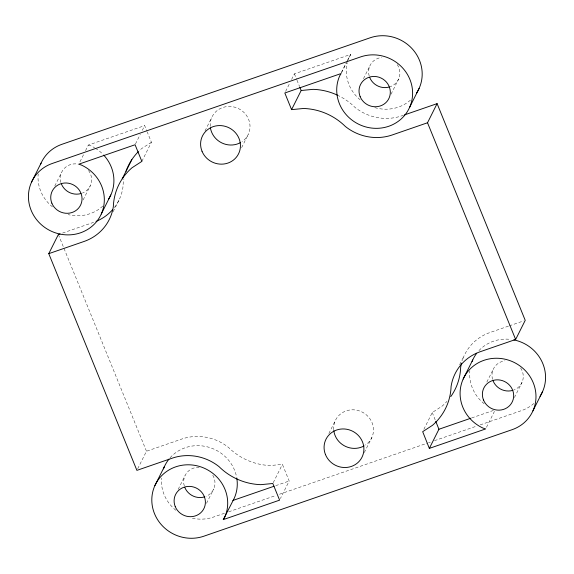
<?xml version="1.0" encoding="UTF-8"?>
<svg xmlns="http://www.w3.org/2000/svg" width="574" height="574" viewBox="0 0 574 574"><rect width="100%" height="100%" fill="white"/><g stroke="black" fill="none" stroke-linecap="round" stroke-linejoin="round"><path stroke-width="0.43" stroke-dasharray="2.87 2.15" d="M54.788 185.998L61.576 172.444M79.951 161.818L83.94 153.839M85.54 150.653L88.331 145.071L144.662 125.606L146.915 131.152M83.165 199.917L90.355 185.567M135.478 143.945L140.271 134.373M142.266 130.391L144.662 125.606M113.178 211.648L119.564 198.891M141.85 161.387L151.428 142.252L147.238 131.948M205.004 130.937L211.792 117.383M241.632 147.64L248.42 134.086M285.615 91.395L290.006 82.627M291.606 79.434L294.397 73.852L350.728 54.386L348.332 59.172M137.695 468.779L146.478 451.236L181.714 439.06A47.929 45.425 26.6 0 1 228.66 447.548A59.395 56.295 26.6 0 0 270.411 465.521L282.415 464.366L289.181 481.012L280.399 498.548M341.379 72.503L346.969 61.339M347.37 60.543L350.728 54.386M341.544 72.726L346.337 63.154M363.471 78.66L369.857 65.902M178.155 489.392L184.943 475.839M391.052 94.172L398.636 79.025M206.54 503.312L213.722 488.962M273.231 482.705L282.415 464.366M328.866 433.506L335.259 420.742M364.296 452.599L371.887 437.445M423.877 429.287L432.258 412.541L442.016 406.213A59.395 56.295 26.6 0 0 446.995 401.334M459.623 364.741L464.014 355.973M486.838 382.054L493.231 369.297M486.465 427.336L494.451 411.386M514.419 397.567L522.01 382.42M151.428 142.252L141.563 148.652A59.395 56.295 26.6 0 0 139.008 151.005M62.552 233.073L93.591 222.346M403.551 115.223L401.872 115.805A47.929 45.425 26.6 0 1 354.919 107.316A59.395 56.295 26.6 0 0 338.861 95.844M508.449 326.14L489.995 332.518A47.929 45.425 26.6 0 0 462.199 360.73M509.289 325.845L523.553 320.916M275.728 485.661L289.181 481.012M471.706 417.929L493.568 410.374M224.448 513.271L213.435 517.074A38.343 36.341 26.6 0 1 191.494 517.999M228.682 511.807L276.108 495.412M279.495 494.243L427.709 443.02M428.556 442.726L430.249 442.145M434.482 440.681L476.829 426.044M480.216 424.875L521.716 410.532A38.343 36.341 26.6 0 0 533.798 403.522M88.331 145.071L90.907 145.875A38.343 36.341 26.6 0 1 94.61 147.805M294.397 73.852L296.658 79.406M296.98 80.195L299.556 86.538M58.354 234.522L146.478 451.236M432.258 412.541L435.429 420.505M410.432 100.127A38.343 36.341 26.6 0 1 374.786 107.625M360.149 99.819A38.343 36.341 26.6 0 1 347.162 63.118M347.37 62.272A38.343 36.341 26.6 0 1 349.365 56.553M102.796 206.088A38.343 36.341 26.6 0 1 68.127 214.604M52.499 206.891A38.343 36.341 26.6 0 1 38.185 173.929M95.334 148.236A38.343 36.341 26.6 0 1 103.119 154.485M175.874 510.286A38.343 36.341 26.6 0 1 161.481 478.192M170.069 457.808A38.343 36.341 26.6 0 1 208.728 447.218A38.343 36.341 26.6 0 1 236.603 477.016M484.155 403.737A38.343 36.341 26.6 0 1 469.841 370.782M478.938 350.628A38.343 36.341 26.6 0 1 510.566 339.377M212.782 475.2A15.814 14.989 26.6 0 1 205.901 496.424M184.276 485.905A15.814 14.989 26.6 0 1 199.113 467.25M520.625 367.97A15.814 14.989 26.6 0 1 513.436 390.162M492.557 379.357A15.814 14.989 26.6 0 1 504.955 360.824M88.496 170.449A15.814 14.989 26.6 0 1 82.527 193.029M60.901 182.51A15.814 14.989 26.6 0 1 78.193 164.107M397.251 64.575A15.814 14.989 26.6 0 1 390.062 86.767M369.19 75.962A15.814 14.989 26.6 0 1 381.588 57.429M333.702 429.725A20.133 19.078 26.6 0 1 361.814 411.888A20.133 19.078 26.6 0 1 365.509 445.022M210.242 126.359A20.133 19.078 26.6 0 1 238.346 108.529A20.133 19.078 26.6 0 1 242.041 141.663M114.312 207.616A47.929 45.425 26.6 0 0 122.915 187.497A59.395 56.295 26.6 0 1 123.927 178.837"/><path stroke-width="0.86" d="M31.498 182.238L41.084 163.095M236.761 477.884A38.343 36.341 26.6 0 1 234.221 498.311L223.272 519.614L279.603 500.148L272.829 483.502L260.833 484.657A59.395 56.295 26.6 0 1 219.081 466.684A47.929 45.425 26.6 0 0 172.128 458.196L136.899 470.371L48.776 253.658L58.354 234.522L60.033 233.948M101.261 214.052L110.847 194.916M122.219 178.844L131.805 159.708M223.272 519.614L224.635 517.447A38.343 36.341 26.6 0 0 195.16 465.421A38.343 36.341 26.6 0 0 152.074 504.324A38.343 36.341 26.6 0 0 203.849 536.209L512.137 429.668A38.343 36.341 26.6 0 0 528.417 374.255A38.343 36.341 26.6 0 0 468.212 371.055A38.343 36.341 26.6 0 0 483.093 428.125L485.669 428.929L429.338 448.394L422.679 431.677L432.437 425.348A59.395 56.295 26.6 0 0 451.085 386.503A47.929 45.425 26.6 0 1 480.409 351.654L515.646 339.478L525.224 320.342L437.101 103.629L427.522 122.764L392.286 134.94A47.929 45.425 26.6 0 1 345.34 126.452A59.395 56.295 26.6 0 0 303.589 108.479L291.585 109.634L301.171 90.498L299.879 87.327M154.872 485.633L164.451 466.49M409.549 107.51L419.128 88.367M463.153 379.084L472.739 359.948M429.338 448.394L438.923 429.259L470.867 418.216M532.916 410.905L542.502 391.762M404.39 114.936L437.101 103.629M48.776 253.658L84.005 241.482A47.929 45.425 26.6 0 0 113.336 206.633A59.395 56.295 26.6 0 1 131.984 167.787L141.85 161.387L135.077 144.741L78.753 164.207L81.321 165.018A38.343 36.341 26.6 0 1 96.21 222.081A38.343 36.341 26.6 0 1 35.997 218.881A38.343 36.341 26.6 0 1 52.284 163.468L360.565 56.926A38.343 36.341 26.6 0 1 412.347 88.812A38.343 36.341 26.6 0 1 369.261 127.715A38.343 36.341 26.6 0 1 339.779 75.689L341.15 73.522L284.819 92.988L291.585 109.634M232.85 500.478L274.049 486.243M301.171 90.498L313.167 89.343A59.395 56.295 26.6 0 1 338.086 95.463M427.522 122.764L515.646 339.478M435.752 421.302L438.923 429.259M416.645 92.923A38.343 36.341 26.6 0 0 413.223 49.96A38.343 36.341 26.6 0 0 370.151 37.791L61.863 144.332A38.343 36.341 26.6 0 0 40.417 164.681M103.693 155.095A38.343 36.341 26.6 0 1 108.364 199.472M163.475 468.886A38.343 36.341 26.6 0 1 168.964 459.128M472.065 361.534A38.343 36.341 26.6 0 1 476.714 353.261M513.838 339.894A38.343 36.341 26.6 0 1 540.019 396.318M204.387 496.948A15.814 14.989 26.6 0 1 184.799 487.426M512.668 390.399A15.814 14.989 26.6 0 1 493.088 380.878M81.013 193.553A15.814 14.989 26.6 0 1 61.432 184.032M389.301 87.004A15.814 14.989 26.6 0 1 369.713 77.483M112.698 209.575A47.929 45.425 26.6 0 1 96.016 221.435M240.614 142.553A20.133 19.078 26.6 0 1 210.443 128.031M125.993 171.325A59.395 56.295 26.6 0 1 138.384 151.615M461.503 363.199A47.929 45.425 26.6 0 0 460.664 367.367A59.395 56.295 26.6 0 1 450.805 396.577M364.074 445.912A20.133 19.078 26.6 0 1 333.788 430.557M360.135 96.619A15.814 14.989 26.6 0 0 386.969 101.476A15.814 14.989 26.6 0 0 376.896 76.701A15.814 14.989 26.6 0 0 360.135 96.619M51.847 203.167A15.814 14.989 26.6 0 0 78.688 208.018A15.814 14.989 26.6 0 0 68.615 183.242A15.814 14.989 26.6 0 0 51.847 203.167M483.502 400.013A15.814 14.989 26.6 0 0 510.336 404.871A15.814 14.989 26.6 0 0 500.263 380.096A15.814 14.989 26.6 0 0 483.502 400.013M175.221 506.562A15.814 14.989 26.6 0 0 202.055 511.412A15.814 14.989 26.6 0 0 191.981 486.637A15.814 14.989 26.6 0 0 175.221 506.562M202.026 151.263A20.133 19.078 26.6 0 0 236.179 157.441A20.133 19.078 26.6 0 0 223.358 125.907A20.133 19.078 26.6 0 0 202.026 151.263M325.494 454.622A20.133 19.078 26.6 0 0 359.647 460.8A20.133 19.078 26.6 0 0 346.825 429.273A20.133 19.078 26.6 0 0 325.494 454.622"/></g></svg>
